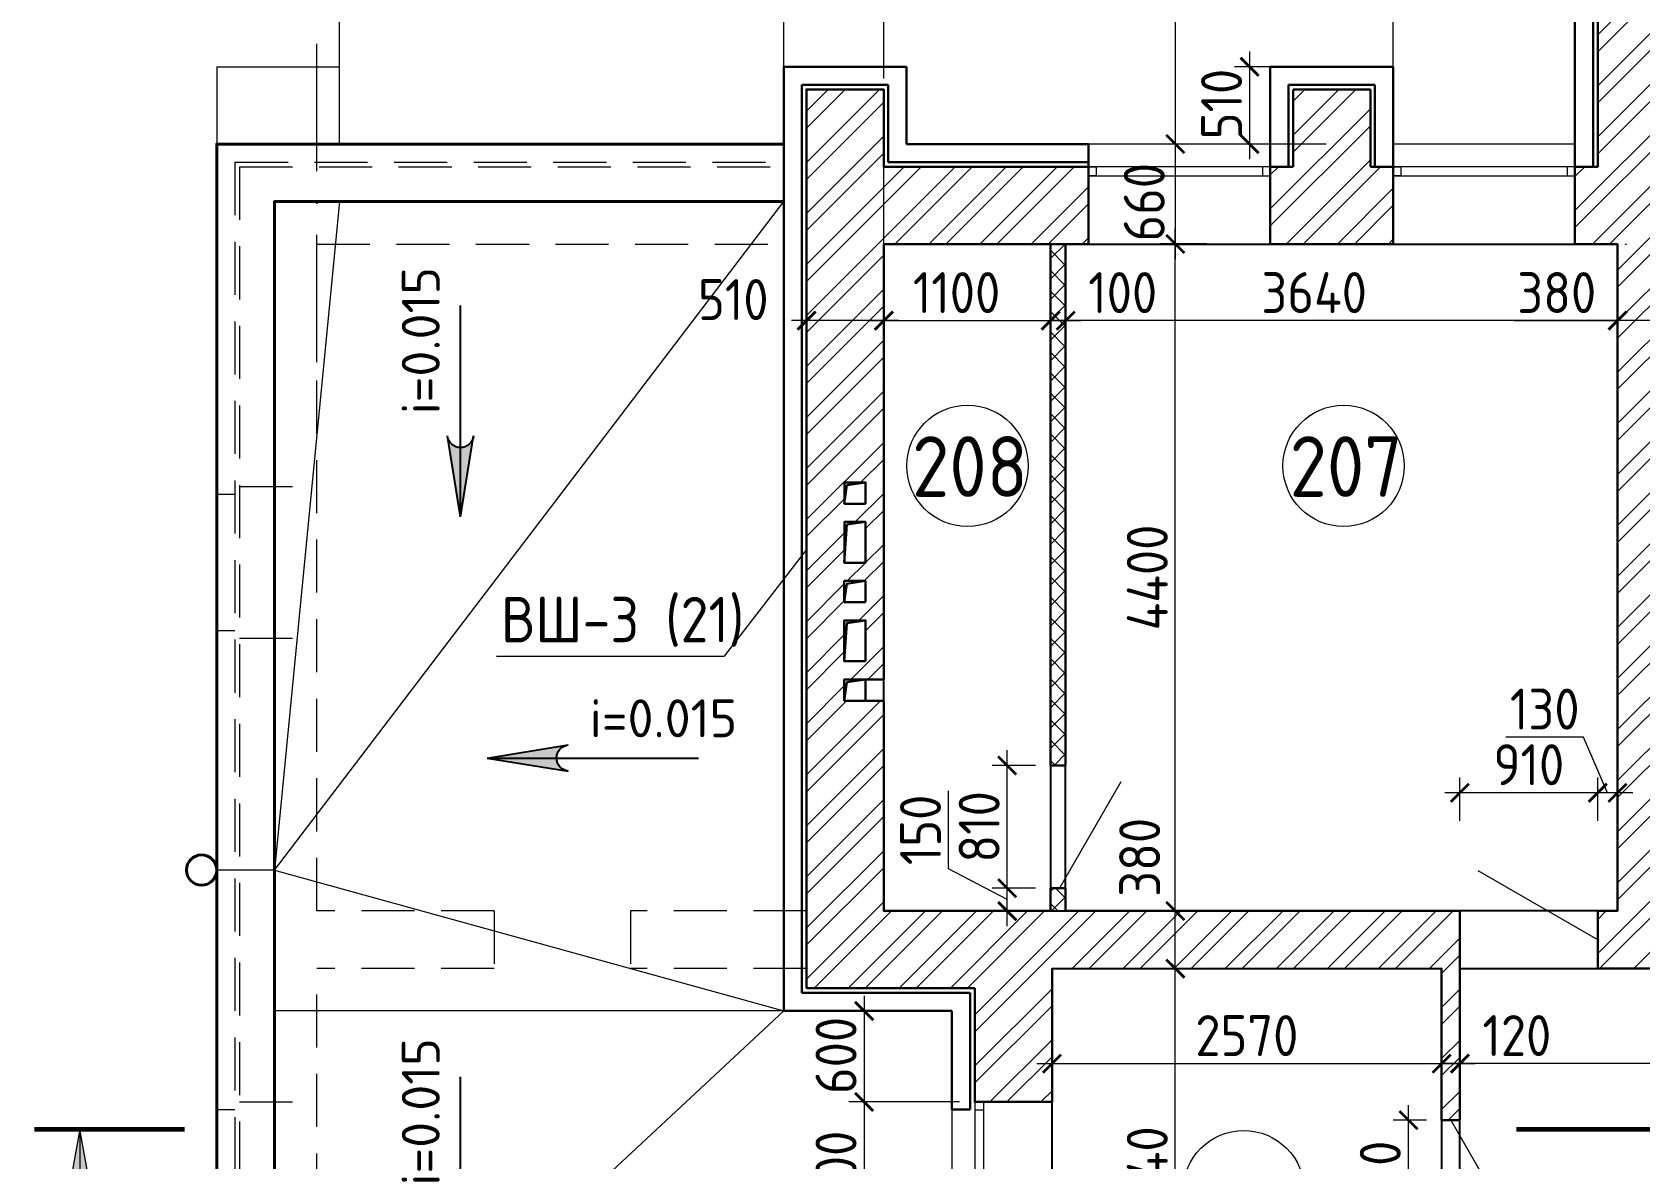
# Model space of a CAD drawing. Header units: millimetres. Extents: x 854812 to 1164625, y 589925 to 823301.
# Drawn here: x 958565 to 969170, y 698130 to 705563 of the extents above; entities that cross this region are included whole.
import ezdxf
from ezdxf.enums import TextEntityAlignment as Align

# ---------------------------------------------------------------- set-up
doc = ezdxf.new("R2010")
doc.units = ezdxf.units.MM
for name, pattern in [('ACAD_ISO10W100', [18, 12, -3, 0, -3]), ('JIS_08_15', [17.25, 15, -0.75, 0.75, -0.75]), ('НЕВИДИМАЯX2', [0.75, 0.5, -0.25])]:
    doc.linetypes.add(name, pattern=pattern)
doc.layers.get('Defpoints').update_dxf_attribs({"color": 40})
doc.layers.add('F-text', color=7, linetype='Continuous')
for name, color, linetype, lineweight in [('АР_Штрих_материалы', 27, 'Continuous', 9), ('ДВЕРИ', 184, 'Continuous', 18), ('окна', 132, 'Continuous', 18), ('оси', 50, 'JIS_08_15', 9), ('размеры', 215, 'Continuous', 13), ('стены', 172, 'Continuous', 30), ('текст', 7, 'Continuous', 13), ('УКАЗАТЕЛЬ', 6, 'Continuous', 13), ('ФАСАД', 7, 'Continuous', 13), ('ШТРИХ', 142, 'Continuous', 13)]:
    doc.layers.add(name, color=color, linetype=linetype, lineweight=lineweight)
doc.styles.add('arial', font='isocpeur.ttf')
doc.styles.add('GOST 2.304', font='isocpeur.ttf', dxfattribs={"width": 0.9})
doc.dimstyles.new('1', dxfattribs={"dimscale": 100, "dimtxt": 2.7, "dimasz": 1.2, "dimexe": 1, "dimexo": 1, "dimgap": 0.5, "dimtad": 1, "dimdec": 0, "dimzin": 0, "dimdsep": 46, "dimtxsty": 'GOST 2.304', "dimblk": 'ARCHTICK', "dimcen": 0.09, "dimdle": 1, "dimclrd": 256, "dimclre": 256, "dimclrt": 7, "dimadec": 0, "dimazin": 0, "dimtfac": 1, "dimtdec": 0, "dimtmove": 1, "dimatfit": 3, "dimldrblk": 'ARCHTICK', "dimfxl": 100, "dimtolj": 1, "dimtzin": 0, "dimlwd": 5, "dimlwe": 5, "dimarcsym": 1})

# ---------------------------------------------------------------- blocks, each defined once
blk = doc.blocks.new('_ArchTick')
at = {"color": 0, "linetype": 'ByBlock', "const_width": 0.15}
blk.add_lwpolyline([(-0.5, -0.5), (0.5, 0.5)], dxfattribs=at)
blk = doc.blocks.new('*D134')
at = {"layer": 'Defpoints', "color": 0, "ltscale": 0.1}
for p in [(972193, 698920), (967983, 698758), (967983, 698550)]:
    blk.add_point(p, dxfattribs=at)
at = {"layer": 'размеры', "lineweight": 5, "ltscale": 0.1}
for p, q in [((967983, 698650), (967983, 698858)), ((972193, 698820), (972193, 698658)), ((972293, 698758), (967883, 698758))]:
    blk.add_line(p, q, dxfattribs=at)
at = {"layer": 'размеры', "lineweight": 5, "ltscale": 0.1, "xscale": 120, "yscale": 120, "zscale": 120, "rotation": 180}
blk.add_blockref('_ArchTick', (967983, 698758), dxfattribs=at)
at = {"layer": 'размеры', "lineweight": 5, "ltscale": 0.1, "xscale": 120, "yscale": 120, "zscale": 120}
blk.add_blockref('_ArchTick', (972193, 698758), dxfattribs=at)
at = {"layer": 'размеры', "color": 7, "ltscale": 0.1, "insert": (970088, 698943), "char_height": 270, "attachment_point": 5, "style": 'GOST 2.304'}
blk.add_mtext('\\A1;4210', dxfattribs=at)
blk = doc.blocks.new('*D202')
at = {"layer": 'Defpoints', "color": 0, "ltscale": 0.1}
for p in [(967201, 705335), (966596, 704825), (967201, 704825)]:
    blk.add_point(p, dxfattribs=at)
at = {"layer": 'размеры', "lineweight": 5, "ltscale": 0.1}
for p, q in [((966596, 705435), (966596, 704725)), ((967101, 705335), (966496, 705335)), ((967101, 704825), (966496, 704825))]:
    blk.add_line(p, q, dxfattribs=at)
at = {"layer": 'размеры', "lineweight": 5, "ltscale": 0.1, "xscale": 120, "yscale": 120, "zscale": 120}
for p, rotation in [((966596, 705335), 90), ((966596, 704825), 270)]:
    blk.add_blockref('_ArchTick', p, dxfattribs=dict(at, rotation=rotation))
at = {"layer": 'размеры', "color": 7, "ltscale": 0.1, "insert": (966411, 705089), "char_height": 270, "attachment_point": 5, "rotation": 90, "style": 'GOST 2.304'}
blk.add_mtext('\\A1;510', dxfattribs=at)
blk = doc.blocks.new('*D203')
at = {"layer": 'Defpoints', "color": 0, "ltscale": 0.1}
for p in [(966413, 704825), (966106, 704166), (966413, 704166)]:
    blk.add_point(p, dxfattribs=at)
at = {"layer": 'размеры', "lineweight": 5, "ltscale": 0.1}
for p, q in [((966106, 704925), (966106, 704066)), ((966313, 704825), (966006, 704825)), ((966313, 704166), (966006, 704166))]:
    blk.add_line(p, q, dxfattribs=at)
at = {"layer": 'размеры', "lineweight": 5, "ltscale": 0.1, "xscale": 120, "yscale": 120, "zscale": 120}
for p, rotation in [((966106, 704825), 90), ((966106, 704166), 270)]:
    blk.add_blockref('_ArchTick', p, dxfattribs=dict(at, rotation=rotation))
at = {"layer": 'размеры', "color": 7, "ltscale": 0.1, "insert": (965901, 704441), "char_height": 270, "attachment_point": 5, "rotation": 90, "style": 'GOST 2.304'}
blk.add_mtext('\\A1;660', dxfattribs=at)
blk = doc.blocks.new('*D156')
at = {"layer": 'Defpoints', "color": 0, "ltscale": 0.1}
for p in [(969023, 704136), (969403, 704136), (969023, 703660)]:
    blk.add_point(p, dxfattribs=at)
at = {"layer": 'размеры', "lineweight": 5, "ltscale": 0.1}
for p, q in [((969023, 704036), (969023, 703560)), ((969403, 704036), (969403, 703560)), ((968341, 703660), (969023, 703660)), ((969503, 703660), (968923, 703660))]:
    blk.add_line(p, q, dxfattribs=at)
at = {"layer": 'размеры', "lineweight": 5, "ltscale": 0.1, "xscale": 120, "yscale": 120, "zscale": 120, "rotation": 180}
blk.add_blockref('_ArchTick', (969023, 703660), dxfattribs=at)
at = {"layer": 'размеры', "lineweight": 5, "ltscale": 0.1, "xscale": 120, "yscale": 120, "zscale": 120}
blk.add_blockref('_ArchTick', (969403, 703660), dxfattribs=at)
at = {"layer": 'размеры', "color": 7, "ltscale": 0.1, "insert": (968622, 703845), "char_height": 270, "attachment_point": 5, "style": 'GOST 2.304'}
blk.add_mtext('\\A1;380', dxfattribs=at)
blk = doc.blocks.new('*D157')
at = {"layer": 'Defpoints', "color": 0, "ltscale": 0.1}
for p in [(965383, 703719), (965383, 703660), (969023, 703486)]:
    blk.add_point(p, dxfattribs=at)
at = {"layer": 'размеры', "lineweight": 5, "ltscale": 0.1}
for p, q in [((969023, 703586), (969023, 703760)), ((969123, 703660), (965283, 703660)), ((965383, 703619), (965383, 703560))]:
    blk.add_line(p, q, dxfattribs=at)
at = {"layer": 'размеры', "lineweight": 5, "ltscale": 0.1, "xscale": 120, "yscale": 120, "zscale": 120, "rotation": 180}
blk.add_blockref('_ArchTick', (965383, 703660), dxfattribs=at)
at = {"layer": 'размеры', "lineweight": 5, "ltscale": 0.1, "xscale": 120, "yscale": 120, "zscale": 120}
blk.add_blockref('_ArchTick', (969023, 703660), dxfattribs=at)
at = {"layer": 'размеры', "color": 7, "ltscale": 0.1, "insert": (967022, 703845), "char_height": 270, "attachment_point": 5, "style": 'GOST 2.304'}
blk.add_mtext('\\A1;3640', dxfattribs=at)
blk = doc.blocks.new('*D166')
at = {"layer": 'Defpoints', "color": 0, "ltscale": 0.1}
for p in [(968893, 700545), (968893, 700260), (969023, 700260)]:
    blk.add_point(p, dxfattribs=at)
at = {"layer": 'размеры', "lineweight": 5, "ltscale": 0.1}
for p, q in [((968799, 700912), (968286, 700912)), ((968958, 700545), (968799, 700912)), ((968893, 700360), (968893, 700645)), ((969023, 700360), (969023, 700645)), ((969123, 700545), (968793, 700545))]:
    blk.add_line(p, q, dxfattribs=at)
at = {"layer": 'размеры', "lineweight": 5, "ltscale": 0.1, "xscale": 120, "yscale": 120, "zscale": 120, "rotation": 180}
blk.add_blockref('_ArchTick', (968893, 700545), dxfattribs=at)
at = {"layer": 'размеры', "lineweight": 5, "ltscale": 0.1, "xscale": 120, "yscale": 120, "zscale": 120}
blk.add_blockref('_ArchTick', (969023, 700545), dxfattribs=at)
at = {"layer": 'размеры', "color": 7, "ltscale": 0.1, "insert": (968543, 701097), "char_height": 270, "attachment_point": 5, "style": 'GOST 2.304'}
blk.add_mtext('\\A1;130', dxfattribs=at)
blk = doc.blocks.new('*D167')
at = {"layer": 'Defpoints', "color": 0, "ltscale": 0.1}
for p in [(967983, 700545), (967983, 700260), (968893, 700260)]:
    blk.add_point(p, dxfattribs=at)
at = {"layer": 'размеры', "lineweight": 5, "ltscale": 0.1}
for p, q in [((967983, 700360), (967983, 700645)), ((968893, 700360), (968893, 700645)), ((968993, 700545), (967883, 700545))]:
    blk.add_line(p, q, dxfattribs=at)
at = {"layer": 'размеры', "lineweight": 5, "ltscale": 0.1, "xscale": 120, "yscale": 120, "zscale": 120, "rotation": 180}
blk.add_blockref('_ArchTick', (967983, 700545), dxfattribs=at)
at = {"layer": 'размеры', "lineweight": 5, "ltscale": 0.1, "xscale": 120, "yscale": 120, "zscale": 120}
blk.add_blockref('_ArchTick', (968893, 700545), dxfattribs=at)
at = {"layer": 'размеры', "color": 7, "ltscale": 0.1, "insert": (968438, 700730), "char_height": 270, "attachment_point": 5, "style": 'GOST 2.304'}
blk.add_mtext('\\A1;910', dxfattribs=at)
blk = doc.blocks.new('*D168')
at = {"layer": 'Defpoints', "color": 0, "ltscale": 0.1}
for p in [(963673, 703660), (963673, 703382), (964183, 703377)]:
    blk.add_point(p, dxfattribs=at)
at = {"layer": 'размеры', "lineweight": 5, "ltscale": 0.1}
for p, q in [((963673, 703482), (963673, 703760)), ((964183, 703477), (964183, 703760)), ((964283, 703660), (963573, 703660))]:
    blk.add_line(p, q, dxfattribs=at)
at = {"layer": 'размеры', "lineweight": 5, "ltscale": 0.1, "xscale": 120, "yscale": 120, "zscale": 120, "rotation": 180}
blk.add_blockref('_ArchTick', (963673, 703660), dxfattribs=at)
at = {"layer": 'размеры', "lineweight": 5, "ltscale": 0.1, "xscale": 120, "yscale": 120, "zscale": 120}
blk.add_blockref('_ArchTick', (964183, 703660), dxfattribs=at)
at = {"layer": 'размеры', "color": 7, "ltscale": 0.1, "insert": (963190, 703799), "char_height": 270, "attachment_point": 5, "style": 'GOST 2.304'}
blk.add_mtext('\\A1;510', dxfattribs=at)
blk = doc.blocks.new('*D193')
at = {"layer": 'Defpoints', "color": 0, "ltscale": 0.1}
for p in [(964265, 699105), (964053, 698505), (964783, 698505)]:
    blk.add_point(p, dxfattribs=at)
at = {"layer": 'размеры', "lineweight": 5, "ltscale": 0.1}
for p, q in [((964053, 699205), (964053, 698405)), ((964165, 699105), (963953, 699105)), ((964683, 698505), (963953, 698505))]:
    blk.add_line(p, q, dxfattribs=at)
at = {"layer": 'размеры', "lineweight": 5, "ltscale": 0.1, "xscale": 120, "yscale": 120, "zscale": 120}
for p, rotation in [((964053, 699105), 90), ((964053, 698505), 270)]:
    blk.add_blockref('_ArchTick', p, dxfattribs=dict(at, rotation=rotation))
at = {"layer": 'размеры', "color": 7, "ltscale": 0.1, "insert": (963868, 698812), "char_height": 270, "attachment_point": 5, "rotation": 90, "style": 'GOST 2.304'}
blk.add_mtext('\\A1;600', dxfattribs=at)
blk = doc.blocks.new('*D126')
at = {"layer": 'Defpoints', "color": 0, "ltscale": 0.1}
for p in [(966052, 699385), (966106, 699385), (966472, 696545)]:
    blk.add_point(p, dxfattribs=at)
at = {"layer": 'размеры', "lineweight": 5, "ltscale": 0.1}
for p, q in [((966106, 696445), (966106, 699485)), ((966152, 699385), (966206, 699385)), ((966372, 696545), (966006, 696545))]:
    blk.add_line(p, q, dxfattribs=at)
at = {"layer": 'размеры', "lineweight": 5, "ltscale": 0.1, "xscale": 120, "yscale": 120, "zscale": 120}
for p, rotation in [((966106, 699385), 90), ((966106, 696545), 270)]:
    blk.add_blockref('_ArchTick', p, dxfattribs=dict(at, rotation=rotation))
at = {"layer": 'размеры', "color": 7, "ltscale": 0.1, "insert": (965921, 697995), "char_height": 270, "attachment_point": 5, "rotation": 90, "style": 'GOST 2.304'}
blk.add_mtext('\\A1;2840', dxfattribs=at)
blk = doc.blocks.new('*D195')
at = {"layer": 'Defpoints', "color": 0, "ltscale": 0.1}
for p in [(966106, 699765), (966258, 699765), (966258, 699385)]:
    blk.add_point(p, dxfattribs=at)
at = {"layer": 'размеры', "lineweight": 5, "ltscale": 0.1}
for p, q in [((966158, 699765), (966006, 699765)), ((966106, 699285), (966106, 699865)), ((966158, 699385), (966006, 699385))]:
    blk.add_line(p, q, dxfattribs=at)
at = {"layer": 'размеры', "lineweight": 5, "ltscale": 0.1, "xscale": 120, "yscale": 120, "zscale": 120}
for p, rotation in [((966106, 699765), 90), ((966106, 699385), 270)]:
    blk.add_blockref('_ArchTick', p, dxfattribs=dict(at, rotation=rotation))
at = {"layer": 'размеры', "color": 7, "ltscale": 0.1, "insert": (965871, 700119), "char_height": 270, "attachment_point": 5, "rotation": 90, "style": 'GOST 2.304'}
blk.add_mtext('\\A1;380', dxfattribs=at)
blk = doc.blocks.new('*D192')
at = {"layer": 'Defpoints', "color": 0, "ltscale": 0.1}
for p in [(967829, 707135), (966106, 704825), (966553, 704825)]:
    blk.add_point(p, dxfattribs=at)
at = {"layer": 'размеры', "lineweight": 5, "ltscale": 0.1}
for p, q in [((966106, 707235), (966106, 704725)), ((967729, 707135), (966006, 707135)), ((966453, 704825), (966006, 704825))]:
    blk.add_line(p, q, dxfattribs=at)
at = {"layer": 'размеры', "lineweight": 5, "ltscale": 0.1, "xscale": 120, "yscale": 120, "zscale": 120}
for p, rotation in [((966106, 707135), 90), ((966106, 704825), 270)]:
    blk.add_blockref('_ArchTick', p, dxfattribs=dict(at, rotation=rotation))
at = {"layer": 'размеры', "color": 7, "ltscale": 0.1, "insert": (965921, 706035), "char_height": 270, "attachment_point": 5, "rotation": 90, "style": 'GOST 2.304'}
blk.add_mtext('\\A1;2310', dxfattribs=at)
blk = doc.blocks.new('ок1000')
at = {"layer": 'окна', "ltscale": 0.1}
for p, q in [((962542, 736582), (962542, 735582)), ((961882, 736532), (961882, 735632))]:
    blk.add_line(p, q, dxfattribs=at)
for points in [[(962092, 735582), (962092, 736582), (962032, 736582), (962032, 735582)], [(962092, 736530), (962092, 736582), (962032, 736582), (962032, 736530)], [(962092, 735634), (962092, 735582), (962032, 735582), (962032, 735634)]]:
    blk.add_lwpolyline(points, close=True, dxfattribs=at)
blk = doc.blocks.new('*D220')
at = {"layer": 'Defpoints', "color": 0, "ltscale": 0.1}
for p in [(964783, 698505), (964053, 697505), (964783, 697505)]:
    blk.add_point(p, dxfattribs=at)
at = {"layer": 'размеры', "lineweight": 5, "ltscale": 0.1}
for p, q in [((964053, 698605), (964053, 697405)), ((964683, 698505), (963953, 698505)), ((964683, 697505), (963953, 697505))]:
    blk.add_line(p, q, dxfattribs=at)
at = {"layer": 'размеры', "lineweight": 5, "ltscale": 0.1, "xscale": 120, "yscale": 120, "zscale": 120}
for p, rotation in [((964053, 698505), 90), ((964053, 697505), 270)]:
    blk.add_blockref('_ArchTick', p, dxfattribs=dict(at, rotation=rotation))
at = {"layer": 'размеры', "color": 7, "ltscale": 0.1, "insert": (963868, 698005), "char_height": 270, "attachment_point": 5, "rotation": 90, "style": 'GOST 2.304'}
blk.add_mtext('\\A1;1000', dxfattribs=at)
blk = doc.blocks.new('*D229')
at = {"layer": 'Defpoints', "color": 0, "ltscale": 0.1}
for p in [(966106, 704166), (966106, 704166), (966106, 699765)]:
    blk.add_point(p, dxfattribs=at)
at = {"layer": 'размеры', "lineweight": 5, "ltscale": 0.1}
blk.add_line((966106, 699665), (966106, 704266), dxfattribs=at)
at = {"layer": 'размеры', "lineweight": 5, "ltscale": 0.1, "xscale": 120, "yscale": 120, "zscale": 120}
for p, rotation in [((966106, 704166), 90), ((966106, 699765), 270)]:
    blk.add_blockref('_ArchTick', p, dxfattribs=dict(at, rotation=rotation))
at = {"layer": 'размеры', "color": 7, "ltscale": 0.1, "insert": (965921, 701965), "char_height": 270, "attachment_point": 5, "rotation": 90, "style": 'GOST 2.304'}
blk.add_mtext('\\A1;4400', dxfattribs=at)
blk = doc.blocks.new('*D309')
at = {"layer": 'Defpoints', "color": 0, "ltscale": 0.1}
for p in [(965293, 698917), (967863, 698917), (967863, 698758)]:
    blk.add_point(p, dxfattribs=at)
at = {"layer": 'размеры', "lineweight": 5, "ltscale": 0.1}
for p, q in [((965293, 698817), (965293, 698658)), ((967863, 698817), (967863, 698658)), ((965193, 698758), (967963, 698758))]:
    blk.add_line(p, q, dxfattribs=at)
at = {"layer": 'размеры', "lineweight": 5, "ltscale": 0.1, "xscale": 120, "yscale": 120, "zscale": 120, "rotation": 180}
blk.add_blockref('_ArchTick', (965293, 698758), dxfattribs=at)
at = {"layer": 'размеры', "lineweight": 5, "ltscale": 0.1, "xscale": 120, "yscale": 120, "zscale": 120}
blk.add_blockref('_ArchTick', (967863, 698758), dxfattribs=at)
at = {"layer": 'размеры', "color": 7, "ltscale": 0.1, "insert": (966578, 698943), "char_height": 270, "attachment_point": 5, "style": 'GOST 2.304'}
blk.add_mtext('\\A1;2570', dxfattribs=at)
blk = doc.blocks.new('*D344')
at = {"layer": 'Defpoints', "color": 0, "ltscale": 0.1}
for p in [(964183, 703899), (965283, 703899), (965283, 703660)]:
    blk.add_point(p, dxfattribs=at)
at = {"layer": 'размеры', "lineweight": 5, "ltscale": 0.1}
for p, q in [((964183, 703799), (964183, 703560)), ((965283, 703799), (965283, 703560)), ((964083, 703660), (965383, 703660))]:
    blk.add_line(p, q, dxfattribs=at)
at = {"layer": 'размеры', "lineweight": 5, "ltscale": 0.1, "xscale": 120, "yscale": 120, "zscale": 120, "rotation": 180}
blk.add_blockref('_ArchTick', (964183, 703660), dxfattribs=at)
at = {"layer": 'размеры', "lineweight": 5, "ltscale": 0.1, "xscale": 120, "yscale": 120, "zscale": 120}
blk.add_blockref('_ArchTick', (965283, 703660), dxfattribs=at)
at = {"layer": 'размеры', "color": 7, "ltscale": 0.1, "insert": (964663, 703845), "char_height": 270, "attachment_point": 5, "style": 'GOST 2.304'}
blk.add_mtext('\\A1;1100', dxfattribs=at)
blk = doc.blocks.new('*D345')
at = {"layer": 'Defpoints', "color": 0, "ltscale": 0.1}
for p in [(965283, 703799), (965383, 703801), (965383, 703660)]:
    blk.add_point(p, dxfattribs=at)
at = {"layer": 'размеры', "lineweight": 5, "ltscale": 0.1}
for p, q in [((965283, 703699), (965283, 703560)), ((965383, 703701), (965383, 703560)), ((965183, 703660), (965483, 703660)), ((966016, 703660), (965383, 703660))]:
    blk.add_line(p, q, dxfattribs=at)
at = {"layer": 'размеры', "lineweight": 5, "ltscale": 0.1, "xscale": 120, "yscale": 120, "zscale": 120, "rotation": 180}
blk.add_blockref('_ArchTick', (965283, 703660), dxfattribs=at)
at = {"layer": 'размеры', "lineweight": 5, "ltscale": 0.1, "xscale": 120, "yscale": 120, "zscale": 120}
blk.add_blockref('_ArchTick', (965383, 703660), dxfattribs=at)
at = {"layer": 'размеры', "color": 7, "ltscale": 0.1, "insert": (965759, 703845), "char_height": 270, "attachment_point": 5, "style": 'GOST 2.304'}
blk.add_mtext('\\A1;100', dxfattribs=at)
blk = doc.blocks.new('*D346')
at = {"layer": 'Defpoints', "color": 0, "ltscale": 0.1}
for p in [(967863, 699016), (967983, 699016), (967983, 698758)]:
    blk.add_point(p, dxfattribs=at)
at = {"layer": 'размеры', "lineweight": 5, "ltscale": 0.1}
for p, q in [((967863, 698916), (967863, 698658)), ((967983, 698916), (967983, 698658)), ((967763, 698758), (968083, 698758)), ((968616, 698758), (967983, 698758))]:
    blk.add_line(p, q, dxfattribs=at)
at = {"layer": 'размеры', "lineweight": 5, "ltscale": 0.1, "xscale": 120, "yscale": 120, "zscale": 120, "rotation": 180}
blk.add_blockref('_ArchTick', (967863, 698758), dxfattribs=at)
at = {"layer": 'размеры', "lineweight": 5, "ltscale": 0.1, "xscale": 120, "yscale": 120, "zscale": 120}
blk.add_blockref('_ArchTick', (967983, 698758), dxfattribs=at)
at = {"layer": 'размеры', "color": 7, "ltscale": 0.1, "insert": (968359, 698943), "char_height": 270, "attachment_point": 5, "style": 'GOST 2.304'}
blk.add_mtext('\\A1;120', dxfattribs=at)
blk = doc.blocks.new('стрелка разреза')
at = {"layer": 'текст'}
h = blk.add_hatch(color=256, dxfattribs=at)
h.dxf.hatch_style = 1
h.paths.add_polyline_path([(5560, 17731), (5560, 17650), (5110, 17731), (5560, 17813)])
blk.add_lwpolyline([(5560, 17731), (5560, 17650), (5110, 17731), (5560, 17813)], close=True, dxfattribs=at)
blk.add_lwpolyline([(5110, 17731), (6410, 17731)], dxfattribs=at)
blk = doc.blocks.new('СТОК')
h = blk.add_hatch(color=7)
edge = h.paths.add_edge_path()
edge.add_arc((-0.2316, 0), 0.0369, 276.3203, 443.6797)
edge.add_line((-0.2276, 0.0367), (0, 0))
edge.add_line((0, 0), (-0.2276, -0.0367))
at = {"color": 7}
for q in [(-0.5935, 0), (-0.2276, 0.0367), (-0.2276, -0.0367)]:
    blk.add_line((0, 0), q, dxfattribs=at)
blk.add_arc((-0.2316, 0), 0.0369, 276.3203, 83.6797, dxfattribs=at)
blk = doc.blocks.new('*D512')
at = {"layer": 'Defpoints', "color": 0, "ltscale": 0.1}
for p in [(964997, 699915), (965283, 699915), (965283, 699765)]:
    blk.add_point(p, dxfattribs=at)
at = {"layer": 'размеры', "lineweight": 5, "ltscale": 0.1}
for p, q in [((964610, 700044), (964610, 700557)), ((964997, 699840), (964610, 700044)), ((964997, 699665), (964997, 700015)), ((965183, 699915), (964897, 699915)), ((965183, 699765), (964897, 699765))]:
    blk.add_line(p, q, dxfattribs=at)
at = {"layer": 'размеры', "lineweight": 5, "ltscale": 0.1, "xscale": 120, "yscale": 120, "zscale": 120}
for p, rotation in [((964997, 699915), 90), ((964997, 699765), 270)]:
    blk.add_blockref('_ArchTick', p, dxfattribs=dict(at, rotation=rotation))
at = {"layer": 'размеры', "color": 7, "ltscale": 0.1, "insert": (964425, 700300), "char_height": 270, "attachment_point": 5, "rotation": 90, "style": 'GOST 2.304'}
blk.add_mtext('\\A1;150', dxfattribs=at)
blk = doc.blocks.new('*D513')
at = {"layer": 'Defpoints', "color": 0, "ltscale": 0.1}
for p in [(964997, 700725), (965283, 700725), (965283, 699915)]:
    blk.add_point(p, dxfattribs=at)
at = {"layer": 'размеры', "lineweight": 5, "ltscale": 0.1}
for p, q in [((964997, 699815), (964997, 700825)), ((965183, 700725), (964897, 700725)), ((965183, 699915), (964897, 699915))]:
    blk.add_line(p, q, dxfattribs=at)
at = {"layer": 'размеры', "lineweight": 5, "ltscale": 0.1, "xscale": 120, "yscale": 120, "zscale": 120}
for p, rotation in [((964997, 700725), 90), ((964997, 699915), 270)]:
    blk.add_blockref('_ArchTick', p, dxfattribs=dict(at, rotation=rotation))
at = {"layer": 'размеры', "color": 7, "ltscale": 0.1, "insert": (964812, 700320), "char_height": 270, "attachment_point": 5, "rotation": 90, "style": 'GOST 2.304'}
blk.add_mtext('\\A1;810', dxfattribs=at)
blk = doc.blocks.new('*D514')
at = {"layer": 'Defpoints', "color": 0, "ltscale": 0.1}
for p in [(967644, 698385), (967863, 698385), (967863, 697575)]:
    blk.add_point(p, dxfattribs=at)
at = {"layer": 'размеры', "lineweight": 5, "ltscale": 0.1}
for p, q in [((967763, 698385), (967544, 698385)), ((967644, 697475), (967644, 698485)), ((967763, 697575), (967544, 697575))]:
    blk.add_line(p, q, dxfattribs=at)
at = {"layer": 'размеры', "lineweight": 5, "ltscale": 0.1, "xscale": 120, "yscale": 120, "zscale": 120}
for p, rotation in [((967644, 698385), 90), ((967644, 697575), 270)]:
    blk.add_blockref('_ArchTick', p, dxfattribs=dict(at, rotation=rotation))
at = {"layer": 'размеры', "color": 7, "ltscale": 0.1, "insert": (967458, 698014), "char_height": 270, "attachment_point": 5, "rotation": 90, "style": 'GOST 2.304'}
blk.add_mtext('\\A1;810', dxfattribs=at)

msp = doc.modelspace()

# ---------------------------------------------------------------- hatches: boundary and pattern name
at = {"layer": 'АР_Штрих_материалы', "ltscale": 100}
h = msp.add_hatch(dxfattribs=at)
h.set_pattern_fill('ANSI32', color=256, scale=25, style=0)
h.paths.add_polyline_path([(965292.6, 697505.3), (964782.6, 697505.3), (964782.6, 691545.1), (965292.6, 691545.1), (965292.6, 692055.1), (966142.5, 692055.1), (966142.5, 692565.1), (965292.6, 692565.1), (965292.6, 694735.1), (965172.3, 694735.1), (965032.3, 694735.1), (965032.3, 694875.1), (965172.3, 694875.1), (965292.6, 694875.1), (965292.6, 695005.1), (965292.6, 695255.1), (965172.3, 695255.1), (965032.3, 695255.1), (965032.3, 695395.1), (965172.3, 695395.1), (965292.6, 695395.1)])
h.paths.add_polyline_path([(965032.3, 695135.1), (965172.3, 695135.1), (965172.3, 694995.1), (965032.3, 694995.1)], flags=16)
edge = h.paths.add_edge_path()
edge.add_ellipse((968895.1, 694530.6), major_axis=(-0.1, 300), ratio=0.9552198, start_angle=0, end_angle=206.38394)
edge.add_line((969022.5, 694261.9), (969022.5, 694199.4))
edge.add_ellipse((968895.3, 693930.6), major_axis=(-0.1, 300), ratio=0.9552198, start_angle=333.59626, end_angle=333.62066, ccw=False)
edge.add_line((969022.6, 694199.3), (969022.8, 693661.9))
edge.add_ellipse((968895.3, 693930.6), major_axis=(-0.1, 300), ratio=0.9552198, start_angle=180, end_angle=206.33976)
edge.add_line((969022.5, 693661.7), (969022.5, 693630.6))
edge.add_line((969022.5, 693630.6), (969022.5, 692565.1))
edge.add_line((969022.5, 692565.1), (968042.5, 692565.1))
edge.add_line((968042.5, 692565.1), (968042.5, 692055.1))
edge.add_line((968042.5, 692055.1), (968892.5, 692055.1))
edge.add_line((968892.5, 692055.1), (968892.5, 691405))
edge.add_line((968892.5, 691405), (969402.5, 691405))
edge.add_line((969402.5, 691405), (969402.5, 694365.1))
edge.add_line((969402.5, 694365.1), (969022.6, 694365.1))
edge.add_line((969022.6, 694365.1), (969022.6, 694261.9))
edge = h.paths.add_edge_path()
edge.add_ellipse((968895.1, 694530.6), major_axis=(-0.1, 300), ratio=0.9552198, start_angle=333.59626, end_angle=359.96388)
edge.add_line((968895.2, 694830.6), (968895, 694830.6))
edge.add_ellipse((968895.1, 694530.6), major_axis=(-0.1, 300), ratio=0.9552198, start_angle=0, end_angle=206.38394)
edge.add_line((969022.5, 694261.9), (969022.5, 694799.3))
edge.add_ellipse((968895.1, 694530.6), major_axis=(-0.1, 300), ratio=0.9552198, start_angle=333.59626, end_angle=359.96388, ccw=False)
edge.add_line((969022.4, 694799.3), (969022.6, 694365.1))
edge.add_line((969022.6, 694365.1), (969402.5, 694365.1))
edge.add_line((969402.5, 694365.1), (969402.5, 696545.1))
edge.add_line((969402.5, 696545.1), (969022.5, 696545.1))
edge.add_line((969022.5, 696545.1), (968892.5, 696545.1))
edge.add_line((968892.5, 696545.1), (968892.5, 696425.1))
edge.add_line((968892.5, 696425.1), (969022.5, 696425.1))
edge.add_line((969022.5, 696425.1), (969022.5, 694365.1))
edge.add_line((969022.5, 694365.1), (969022.6, 694365.1))
edge.add_line((969022.6, 694365.1), (969022.4, 694799.3))
edge = h.paths.add_edge_path(flags=16)
edge.add_line((969010.4, 694760.8), (969010.5, 694530.6))
edge.add_line((969010.5, 694530.6), (969010.6, 694300.4))
edge.add_ellipse((968988.6, 694300.3), major_axis=(15.6, 15.6), ratio=1, start_angle=242.77843, end_angle=315.27124, ccw=False)
edge.add_ellipse((968894.7, 694530.5), major_axis=(276.2, 8.2), ratio=0.9767138, start_angle=178.26503, end_angle=289.68356, ccw=False)
edge.add_ellipse((968894.7, 694530.6), major_axis=(-276.2, 8.1), ratio=0.9767138, start_angle=-109.68356, end_angle=1.73497, ccw=False)
edge.add_ellipse((968988.4, 694760.9), major_axis=(15.6, -15.6), ratio=1, start_angle=44.76657, end_angle=117.25939, ccw=False)
h.paths.add_polyline_path([(968082.5, 696545.1), (967982.5, 696545.1), (967982.5, 697575.1), (967862.5, 697575.1), (967862.5, 696545.1), (965292.6, 696545.1), (965292.6, 696425.1), (966292.6, 696425.1), (966292.6, 696425.1), (968082.5, 696425.1)])
h.paths.add_polyline_path([(966412.6, 696425.1), (966292.6, 696425.1), (966292.6, 695125.1), (966232.6, 695125.1), (966232.6, 695005.1), (966412.6, 695005.1)])
h.paths.add_polyline_path([(965422.6, 695125.1), (965292.6, 695125.1), (965292.6, 695005.1), (965422.6, 695005.1)], flags=17)
h.paths.add_polyline_path([(977072.5, 699765.3), (973552.5, 699765.3), (973302.5, 699765.3), (972192.5, 699765.3), (972192.5, 698164.9), (973792.5, 698164.9), (973792.5, 698284.9), (972572.5, 698284.9), (972572.5, 699385.1), (973142.5, 699385.2), (973142.5, 699505.4), (973142.5, 699645.4), (973282.5, 699645.4), (973282.5, 699505.4), (973282.5, 699385.2), (973672.5, 699385.3), (973672.5, 699094.9), (973792.5, 699094.9), (973792.5, 699385.3), (974182.5, 699385.3), (974182.5, 699505.4), (974182.5, 699645.4), (974322.5, 699645.4), (974322.5, 699505.4), (974322.5, 699385.3), (976412.5, 699385.3), (976412.5, 698505.3), (976922.5, 698505.3), (976922.5, 699385.1), (977072.5, 699385.1)])
h.paths.add_polyline_path([(972572.5, 695934.9), (972192.5, 695934.9), (972192.5, 694365.1), (972572.5, 694365.1)])
h.paths.add_polyline_path([(973552.5, 704165.3), (973302.5, 704165.3), (973302.5, 700935.3), (973552.5, 700935.3)])
h.paths.add_polyline_path([(970404.8, 701485.3), (969402.5, 701485.3), (969402.5, 701365.3), (970395.6, 701365.3)])
h.paths.add_polyline_path([(971092.5, 700025.4), (970972.5, 700025.4), (970972.5, 699765.4), (969792.5, 699765.3), (969792.5, 699645.5), (971092.5, 699645.5)])
h.paths.add_polyline_path([(973302.5, 701055.3), (973172.5, 701055.3), (973172.5, 700935.3), (973302.5, 700935.3)])
h.paths.add_polyline_path([(973552.5, 700025.3), (973302.5, 700025.3), (973302.5, 699765.3), (973552.5, 699765.3)])
h.paths.add_polyline_path([(972762.5, 706475.3), (972612.5, 706475.3), (972612.5, 706985.3), (972102.5, 706985.3), (972102.5, 706475.3), (971952.5, 706475.3), (971952.5, 705965.3), (972762.5, 705965.3)])
h.paths.add_polyline_path([(976922.5, 693345.8), (976412.5, 693345.8), (976412.5, 692565.1), (976262.5, 692565.1), (976262.5, 692055.1), (976412.5, 692055.1), (976412.5, 691545.1), (976922.5, 691545.1)])
edge = h.paths.add_edge_path()
edge.add_line((976412.5, 694545.8), (976922.5, 694545.8))
edge.add_line((976922.5, 694545.8), (976922.5, 697505.3))
edge.add_line((976922.5, 697505.3), (976412.5, 697505.3))
edge.add_line((976412.5, 697505.3), (976412.5, 697285.3))
edge.add_line((976412.5, 697285.3), (973734.9, 697285.3))
edge.add_arc((973671, 697680.2), 400, 260.8044, 279.1956, ccw=False)
edge.add_line((973607.1, 697285.3), (972572.5, 697285.3))
edge.add_line((972572.5, 697285.3), (972572.5, 697354.9))
edge.add_line((972572.5, 697354.9), (972192.5, 697354.9))
edge.add_line((972192.5, 697354.9), (972192.5, 696844.9))
edge.add_line((972192.5, 696844.9), (972572.5, 696844.9))
edge.add_line((972572.5, 696844.9), (972572.5, 697165.3))
edge.add_line((972572.5, 697165.3), (976412.5, 697165.3))
edge.add_line((976412.5, 697165.3), (976412.5, 694545.8))
h.paths.add_polyline_path([(970972.5, 700865.4), (971092.5, 700865.4), (971092.5, 700935.3), (972262.5, 700935.3), (972262.5, 701055.3), (971092.5, 701055.3), (971092.5, 701485.3), (970404.8, 701485.3), (970395.6, 701365.3), (970972.5, 701365.3)])
h.paths.add_polyline_path([(972042.5, 690765.1), (972042.5, 690255.1), (972192.5, 690255.1), (972192.5, 689745.1), (972702.5, 689745.1), (972702.5, 692055.1), (974962.5, 692055.1), (974962.5, 692565.1), (972572.5, 692565.1), (972572.5, 694365.1), (972192.5, 694365.1), (972192.5, 690765.1)])
h = msp.add_hatch(dxfattribs=at)
h.set_pattern_fill('ANSI32', color=256, scale=25, style=0)
h.paths.add_polyline_path([(969402.5, 705965.3), (970752.5, 705965.3), (970752.5, 706475.1), (969402.5, 706475.1), (969402.5, 706985.1), (968892.5, 706985.1), (968892.5, 704675.3), (968742.5, 704675.3), (968742.5, 704165.6), (969022.5, 704165.6), (969022.5, 699765.3), (968892.5, 699765.3), (968892.5, 699385.3), (969792.5, 699385.3), (969792.5, 699765.3), (969402.5, 699765.3)])
h.paths.add_polyline_path([(967542.5, 704675.3), (967392.5, 704675.3), (967392.5, 705185.3), (966882.5, 705185.3), (966882.5, 704675.3), (966732.5, 704675.3), (966732.5, 704165.5), (967542.5, 704165.5)])
h = msp.add_hatch(dxfattribs=at)
h.set_pattern_fill('ANSI32', color=256, scale=25, style=0)
h.paths.add_polyline_path([(964182.5, 705185.3), (963672.5, 705185.3), (963672.5, 699255.3), (964782.6, 699255.3), (964782.6, 698505.3), (964842.6, 698505.3), (965292.6, 698505.3), (965292.6, 699385.3), (967862.5, 699385.3), (967862.5, 698385.1), (967982.5, 698385.1), (967982.5, 699764.8), (964182.5, 699765.3), (964182.5, 701152.4), (964061.9, 701152.4), (963922.2, 701152.4), (963921.9, 701292.4), (964061.9, 701292.4), (964182.5, 701292.4), (964182.5, 704165.4)])
h.paths.add_polyline_path([(964062.5, 702592.4), (964062.5, 702452.4), (963922.2, 702452.4), (963922.5, 702454.5), (963922.5, 702592.4)], flags=16)
h.paths.add_polyline_path([(964062.5, 702332.4), (964062.5, 702062.4), (963921.9, 702062.4), (963922.5, 702071.2), (963922.5, 702332.4)], flags=16)
h.paths.add_polyline_path([(964062.2, 701942.4), (964062.2, 701802.4), (963922.2, 701802.4), (963922.2, 701942.4)], flags=16)
h.paths.add_polyline_path([(964062.2, 701682.4), (964062.2, 701412.4), (963922.2, 701412.4), (963922.2, 701682.4)], flags=16)
h.paths.add_polyline_path([(965532.5, 704675.3), (964182.5, 704675.3), (964182.5, 704165.4), (965532.5, 704165.4)], flags=17)
at = {"layer": 'ШТРИХ', "ltscale": 0.1}
h = msp.add_hatch(dxfattribs=at)
h.set_pattern_fill('ANSI37', color=256, scale=30, style=0)
h.set_pattern_definition([(45, (-53320.28, -0.002), (-67.351921, 67.351921), []), (135, (-53320.28, -0.002), (-67.351921, -67.351921), [])])
h.paths.add_polyline_path([(965382.5, 699915.2), (965282.5, 699915.2), (965282.5, 699765.2), (965382.5, 699765.2)])
h.paths.add_polyline_path([(965282.5, 700725.2), (965382.5, 700725.2), (965382.5, 704165.4), (965282.5, 704165.4)])

# ---------------------------------------------------------------- linework, layer by layer
at = {"layer": 'Defpoints', "ltscale": 0.1}
for points in [[(964182.5, 704165.4), (965282.5, 704165.4), (965282.5, 699765.3), (964182.5, 699765.3)], [(969022.5, 700795.3), (969022.5, 700795.3), (969022.5, 699765.3), (965382.5, 699765.3), (965382.5, 704165.4), (969022.5, 704165.6), (969022.5, 704165.6), (969022.5, 704165.6)], [(969792.5, 699645.5), (971092.5, 699645.5), (971092.5, 700935.3), (973302.5, 700935.3), (973302.5, 699765.3), (972192.5, 699765.3), (972192.5, 694965.1), (969402.5, 694965.1), (969402.5, 696545.1), (969022.5, 696545.1), (967982.5, 696545.1), (967982.5, 699385.3), (969792.5, 699385.3)], [(967862.5, 696545.1), (965292.6, 696545.1), (965292.6, 699385.3), (967862.5, 699385.3)]]:
    msp.add_lwpolyline(points, close=True, dxfattribs=at)
at = {"layer": 'ДВЕРИ', "ltscale": 0.1}
for p, q in [((965747.5, 700616.7), (965342.5, 699915.2)), ((968892.5, 699575.2), (968104.5, 700030.2)), ((967922.5, 698385.1), (968327.5, 697683.6))]:
    msp.add_line(p, q, dxfattribs=at)
at = {"layer": 'окна', "ltscale": 0.1}
for p, q in [((966732.5, 704825.3), (965532.5, 704825.3)), ((968742.5, 704825.3), (967542.5, 704825.3)), ((966732.5, 704675.3), (965532.5, 704675.3)), ((968742.5, 704675.3), (967542.5, 704675.3)), ((968742.5, 704165.6), (965532.5, 704165.6)), ((968742.5, 704165.5), (967542.5, 704165.5))]:
    msp.add_line(p, q, dxfattribs=at)
for points in [[(965532.5, 704615.3), (966732.5, 704615.3), (966732.5, 704675.3), (965532.5, 704675.3)], [(965584.5, 704615.3), (965532.5, 704615.3), (965532.5, 704675.3), (965584.5, 704675.3)], [(966680.5, 704615.3), (966732.5, 704615.3), (966732.5, 704675.3), (966680.5, 704675.3)], [(967542.5, 704615.3), (968742.5, 704615.3), (968742.5, 704675.3), (967542.5, 704675.3)], [(967594.5, 704615.3), (967542.5, 704615.3), (967542.5, 704675.3), (967594.5, 704675.3)], [(968690.5, 704615.3), (968742.5, 704615.3), (968742.5, 704675.3), (968690.5, 704675.3)]]:
    msp.add_lwpolyline(points, close=True, dxfattribs=at)
at = {"layer": 'оси', "color": 7, "linetype": 'ACAD_ISO10W100', "ltscale": 70}
for p, q in [((960442.5, 703385.7), (960442.5, 710130)), ((964182.5, 703997.1), (964182.5, 710130)), ((968027.5, 704165.3), (982689.6, 704165.3))]:
    msp.add_line(p, q, dxfattribs=at)
at = {"layer": 'стены', "ltscale": 0.1}
for p, q in [((968742.5, 704165.1), (968742.5, 707135.1)), ((968862.5, 704675.1), (968862.5, 707015.1)), ((968892.5, 704675.1), (968892.5, 706985.1)), ((963522.5, 699105.3), (963522.5, 705335.3)), ((963522.5, 705335.3), (964332.5, 705335.3)), ((964332.5, 704825.3), (964332.5, 705335.3)), ((966732.5, 704165.5), (966732.5, 705335.3)), ((966732.5, 705335.3), (967542.5, 705335.3)), ((967542.5, 704165.5), (967542.5, 705335.3)), ((963642.5, 705215.3), (964212.5, 705215.3)), ((963642.5, 699225.3), (963642.5, 705215.3)), ((964212.5, 704705.3), (964212.5, 705215.3)), ((966852.5, 704675.3), (966852.5, 705215.3)), ((966852.5, 705215.3), (967422.5, 705215.3)), ((966882.5, 704675.3), (966882.5, 705185.3)), ((966882.5, 705185.3), (967392.5, 705185.3)), ((967392.5, 704675.3), (967392.5, 705185.3)), ((967422.5, 704675.3), (967422.5, 705215.3)), ((964332.5, 704825.3), (965532.5, 704825.3)), ((965532.5, 704165.4), (965532.5, 704825.3)), ((964212.5, 704705.3), (965532.5, 704705.3)), ((966732.5, 704675.3), (966882.5, 704675.3)), ((967542.5, 704675.3), (967392.5, 704675.3)), ((968742.5, 704675.3), (968892.5, 704675.3)), ((965282.5, 700725.2), (965282.5, 704165.4)), ((965382.5, 700725.2), (965382.5, 704165.4)), ((967542.5, 704165.5), (966732.5, 704165.5)), ((968742.5, 704165.6), (969022.5, 704165.6)), ((969022.5, 699765.3), (969022.5, 704165.6)), ((964062.2, 701292.4), (964182.5, 701292.4)), ((964062.2, 701152.4), (964182.5, 701152.4)), ((965382.5, 700725.2), (965282.5, 700725.2)), ((965282.5, 699765.3), (965282.5, 699915.2)), ((965382.5, 699915.2), (965282.5, 699915.2)), ((965382.5, 699765.3), (965382.5, 699915.2)), ((969022.5, 699765.3), (968892.5, 699765.3)), ((968892.5, 699385.3), (968892.5, 699765.3)), ((969792.5, 699385.3), (968892.5, 699385.3)), ((964782.6, 699255.3), (963672.5, 699255.3)), ((964752.6, 699225.3), (963642.5, 699225.3)), ((964752.6, 699225.3), (964752.6, 698455.3)), ((964632.6, 699105.3), (963522.5, 699105.3)), ((964632.6, 699105.3), (964632.6, 698455.3)), ((964632.6, 698455.3), (964752.6, 698455.3))]:
    msp.add_line(p, q, dxfattribs=at)
at = {"layer": 'стены', "lineweight": 20, "ltscale": 0.1}
for p, q in [((960162.5, 700035.1), (963522.5, 704445.3)), ((960592.5, 704445.3), (960162.5, 700035.1)), ((960162.5, 700035.1), (959782.5, 700035.1)), ((960162.5, 700035.1), (963522.5, 699105.3)), ((963522.5, 699105.3), (960162.5, 699105.3)), ((960162.5, 695975.6), (963522.5, 699105.3))]:
    msp.add_line(p, q, dxfattribs=at)
at = {"layer": 'стены', "ltscale": 0.1}
for points in [[(963672.5, 699255.3), (963672.5, 705185.3), (964182.5, 705185.3), (964182.5, 704675.3), (965532.5, 704675.3)], [(964182.5, 701292.4), (964182.5, 704165.4), (965532.5, 704165.4)], [(964062.2, 702592.4), (963939.6, 702574.4), (963922.2, 702452.4)], [(964061.9, 702332.4), (963939.3, 702314.4), (963921.9, 702062.4)], [(964062.2, 701942.4), (963939.6, 701924.4), (963922.2, 701802.4)], [(964062.2, 701682.4), (963939.6, 701664.4), (963922.2, 701412.4)], [(964061.9, 701292.4), (963939.3, 701274.4), (963921.9, 701152.4)], [(967982.5, 699764.8), (964182.5, 699765.3), (964182.5, 701152.4)], [(965292.6, 699384.3), (967862.5, 699385.3), (967862.5, 698385.1), (967982.5, 698385.1), (967982.5, 699765.3)], [(964782.6, 699255.3), (964782.6, 698505.3), (965292.6, 698505.3), (965292.6, 699385.3)]]:
    msp.add_lwpolyline(points, dxfattribs=at)
at = {"layer": 'стены', "color": 44, "lineweight": 40, "ltscale": 0.1, "true_color": 0xab6317}
for points in [[(964632.6, 691905.1), (959782.5, 691905.1), (959782.5, 704825.3), (963522.5, 704825.3)], [(964632.6, 692285.1), (960162.5, 692285.1), (960162.5, 704445.3), (963522.5, 704445.3)]]:
    msp.add_lwpolyline(points, dxfattribs=at)
at = {"layer": 'стены', "ltscale": 0.1}
for points in [[(964062.5, 702452.4), (964062.5, 702592.4), (963922.5, 702592.4), (963922.5, 702452.4)], [(964062.5, 702062.4), (964062.5, 702332.4), (963922.5, 702332.4), (963922.5, 702062.4)], [(964062.2, 701802.4), (964062.2, 701942.4), (963922.2, 701942.4), (963922.2, 701802.4)], [(964062.2, 701412.4), (964062.2, 701682.4), (963922.2, 701682.4), (963922.2, 701412.4)], [(964061.9, 701152.4), (964061.9, 701292.4), (963921.9, 701292.4), (963921.9, 701152.4)]]:
    msp.add_lwpolyline(points, close=True, dxfattribs=at)
at = {"layer": 'стены', "color": 44, "lineweight": 40, "ltscale": 0.1, "true_color": 0xab6317}
msp.add_circle((959682.5, 700035.1), 100, dxfattribs=at)
at = {"layer": 'текст', "color": 7, "const_width": 30}
for points in [[(958579.7, 698325), (959571.2, 698325)], [(968355.7, 698325), (969788.6, 698325), (969788.6, 697766.8), (970069.2, 697766.8)]]:
    msp.add_lwpolyline(points, dxfattribs=at)
at = {"layer": 'текст', "color": 7}
for centre in [(964735.1, 702701.6), (967216, 702701.6), (966557.3, 697916.6)]:
    msp.add_circle(centre, 400, dxfattribs=at)
at = {"layer": 'УКАЗАТЕЛЬ', "ltscale": 0.1}
for p, q in [((967542.5, 705335.3), (967542.5, 707225.3)), ((968742.5, 705335.3), (968742.5, 707225.3)), ((960592.5, 705335.3), (960592.5, 706325.3)), ((963522.5, 705335.3), (963522.5, 706325.3)), ((959782.5, 705335.3), (959782.5, 704825.3)), ((959782.5, 705335.3), (960592.5, 705335.3)), ((960592.5, 704825.3), (960592.5, 705335.3))]:
    msp.add_line(p, q, dxfattribs=at)
at = {"layer": 'УКАЗАТЕЛЬ', "ltscale": 75}
for p in [(963672.5, 702150.5), (961628.8, 701446)]:
    msp.add_line(p, (963129.2, 701446), dxfattribs=at)
at = {"layer": 'ФАСАД', "color": 204, "linetype": 'НЕВИДИМАЯX2', "ltscale": 700}
for p, q in [((959902.5, 704705.3), (959902.5, 692025.1)), ((959902.5, 704705.3), (963522.5, 704705.3)), ((959932.5, 704675.3), (963522.5, 704675.3)), ((959932.5, 704675.3), (959932.5, 692055.1)), ((960442.5, 704165.6), (963522.5, 704165.6)), ((960442.5, 699765.3), (960442.5, 704165.6)), ((959932.5, 702564.9), (960442.5, 702564.9)), ((959782.5, 702514.9), (959902.5, 702514.9)), ((959782.5, 701614.9), (959902.5, 701614.9)), ((959932.5, 701564.9), (960442.5, 701564.9)), ((961612.5, 699765.3), (960442.5, 699765.3)), ((961612.5, 699765.3), (961612.5, 699385.1)), ((962512.5, 699765.3), (962512.5, 699385.1)), ((963672.5, 699765.3), (962512.5, 699765.3)), ((961612.5, 699385.1), (960442.5, 699385.1)), ((960442.5, 692565.1), (960442.5, 699385.1)), ((963672.5, 699385.1), (962512.5, 699385.1)), ((959932.5, 698505.3), (960442.5, 698505.3)), ((959782.5, 698455.3), (959902.5, 698455.3))]:
    msp.add_line(p, q, dxfattribs=at)

# ---------------------------------------------------------------- block references
at = {"xscale": -2348.816300061528, "yscale": 2348.816300061528, "zscale": 2348.816300061528, "rotation": 90}
for p in [(961390.3, 702365.1), (961390.3, 697276.9)]:
    msp.add_blockref('СТОК', p, dxfattribs=at)
at = {"xscale": -2348.816300061528, "yscale": 2348.816300061528, "zscale": 2348.816300061528}
msp.add_blockref('СТОК', (961566.8, 700774.3), dxfattribs=at)
at = {"layer": 'размеры'}
msp.add_blockref('ок1000', (2750.5, -38076.5), dxfattribs=at)
at = {"layer": 'текст', "color": 7, "xscale": -0.9989999999525025, "yscale": 0.9989999999816064, "zscale": 0.999, "rotation": 90}
msp.add_blockref('стрелка разреза', (976592.9, 703429.9), dxfattribs=at)

# ---------------------------------------------------------------- texts
at = {"layer": 'F-text', "linetype": 'Continuous', "style": 'GOST 2.304', "width": 0.9}
msp.add_text('ВШ-3 (21)', height=300, dxfattribs=at).set_placement((961657.4, 701537.5))
at = {"layer": 'размеры', "char_height": 250, "width": 3657.795, "attachment_point": 5, "rotation": 90, "style": 'arial'}
for insert in [(961128.3, 703479), (961128.3, 698390.8)]:
    msp.add_mtext('{\\fArial|b0|i0|c0|p34; }i=0.015', dxfattribs=dict(at, insert=insert))
at = {"layer": 'размеры', "insert": (962680.7, 701036.3), "char_height": 250, "width": 3657.795, "attachment_point": 5, "style": 'arial'}
msp.add_mtext('{\\fArial|b0|i0|c0|p34; }i=0.015', dxfattribs=at)
at = {"layer": 'текст', "color": 7, "style": 'GOST 2.304', "width": 0.9}
for s, p in [('208', (964751.2, 702497.4)), ('207', (967232.1, 702497.4))]:
    msp.add_text(s, height=400, dxfattribs=at).set_placement(p, align=Align.CENTER)

# ---------------------------------------------------------------- dimensions: what is measured, and where the dimension line sits
at = {"layer": 'размеры', "ltscale": 0.1}
for base, p1, p2, angle, picture, middle in [((966106.4, 704825.3), (967829.1, 707135.1), (966552.9, 704825.3), 90, '*D192', (966106.4, 706034.9)), ((966596.2, 704825.3), (967201.2, 705335.3), (967201.2, 704825.3), 90, '*D202', (966596.2, 705088.9)), ((969022.5, 703659.9), (969402.5, 704135.6), (969022.5, 704135.6), 180, '*D156', (968621.7, 703659.9)), ((965382.5, 703659.9), (969022.5, 703485.5), (965382.5, 703718.5), 180, '*D157', (967021.8, 703659.9)), ((967982.5, 700545.3), (968892.5, 700260), (967982.5, 700260), 180, '*D167', (968437.5, 700545.3)), ((966106.4, 699384.8), (966472, 696545.1), (966052, 699384.8), 90, '*D126', (966106.4, 697995.1)), ((964053.4, 698505.3), (964265.1, 699105.3), (964782.6, 698505.3), 90, '*D193', (964053.4, 698812.3))]:
    dim = msp.add_linear_dim(base=base, p1=p1, p2=p2, angle=angle, dimstyle='1', dxfattribs=at)
    dim.commit()
    dim.dimension.update_dxf_attribs({"geometry": picture, "text_midpoint": middle, "dimtype": 160})
for base, p1, p2, angle, override, picture, middle in [((966106.4, 704165.6), (966413.3, 704825.3), (966413.3, 704165.6), 90, {"dimtmove": 2}, '*D203', (965901.4, 704440.8)), ((963672.5, 703659.9), (964182.5, 703377.4), (963672.5, 703382.3), 180, {"dimtmove": 2}, '*D168', (963190, 703799.4)), ((968892.5, 700545.3), (969022.5, 700260), (968892.5, 700260), 180, {"dimtmove": 1}, '*D166', (968749.5, 700912.4)), ((964997.1, 699915.2), (965282.5, 699765.3), (965282.5, 699915.2), 90, {"dimtmove": 1}, '*D512', (964609.7, 700093.8)), ((966106.4, 699765.3), (966257.6, 699385.3), (966257.6, 699765.3), 90, {"dimtmove": 2}, '*D195', (965871.1, 700119.3)), ((967643.7, 698385.1), (967862.5, 697575.1), (967862.5, 698385.1), 90, {"dimtmove": 2}, '*D514', (967457.7, 698014.4))]:
    dim = msp.add_linear_dim(base=base, p1=p1, p2=p2, angle=angle, dimstyle='1', override=override, dxfattribs=at)
    dim.commit()
    dim.dimension.update_dxf_attribs({"geometry": picture, "text_midpoint": middle, "dimtype": 160})
for base, p1, p2, angle, picture, middle in [((966106.4, 704165.6), (966106.4, 699765.3), (966106.4, 704165.6), 90, '*D229', (965921.4, 701965.5)), ((964997.1, 700725.2), (965282.5, 699915.2), (965282.6, 700725.2), 90, '*D513', (964812.1, 700320.2)), ((967982.5, 698758.4), (972192.5, 698920.4), (967982.5, 698550.3), 180, '*D134', (970087.5, 698943.4)), ((964052.6, 697505.3), (964782.6, 698505.3), (964782.6, 697505.3), 90, '*D220', (963867.6, 698005.3))]:
    dim = msp.add_linear_dim(base=base, p1=p1, p2=p2, angle=angle, dimstyle='1', dxfattribs=at)
    dim.commit()
    dim.dimension.update_dxf_attribs({"geometry": picture, "text_midpoint": middle})
for base, p1, p2, picture, middle in [((965282.5, 703659.9), (964182.5, 703899.2), (965282.5, 703899.2), '*D344', (964663.2, 703659.9)), ((965382.5, 703659.9), (965282.5, 703799.2), (965382.5, 703801.3), '*D345', (965759.1, 703659.9)), ((967982.5, 698758.4), (967862.5, 699015.9), (967982.5, 699015.9), '*D346', (968359.1, 698758.4))]:
    dim = msp.add_linear_dim(base=base, p1=p1, p2=p2, dimstyle='1', dxfattribs=at)
    dim.commit()
    dim.dimension.update_dxf_attribs({"geometry": picture, "text_midpoint": middle, "dimtype": 160})
dim = msp.add_linear_dim(base=(967862.5, 698758.4), p1=(965292.6, 698917.2), p2=(967862.5, 698917.2), dimstyle='1', dxfattribs=at)
dim.commit()
dim.dimension.update_dxf_attribs({"geometry": '*D309', "text_midpoint": (966577.5, 698943.4)})

doc.saveas('drawing.dxf')
